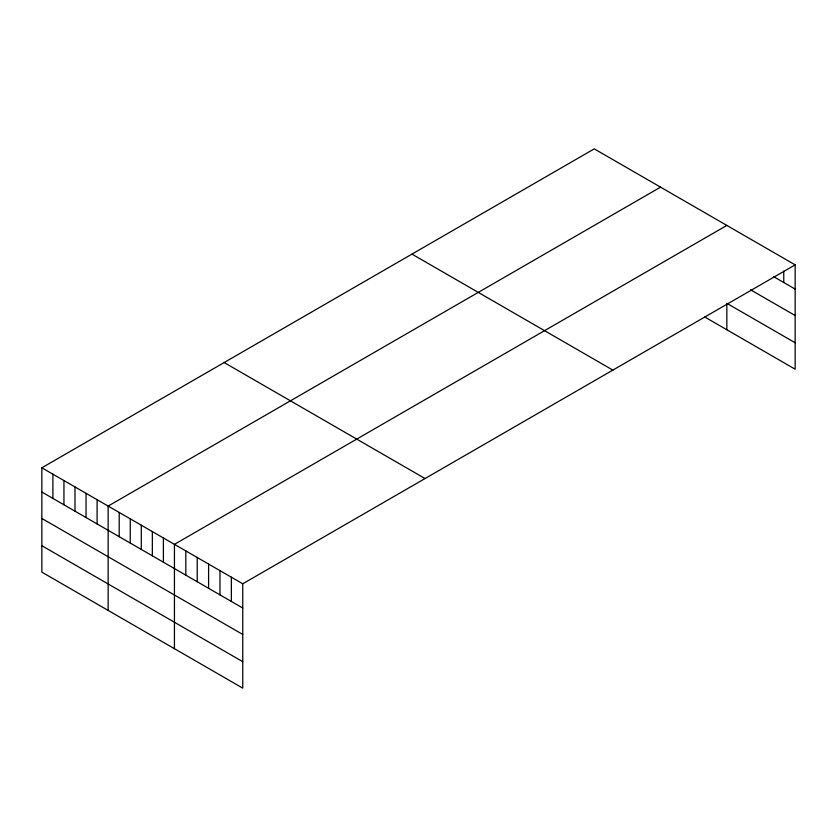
<?xml version="1.0" encoding="UTF-8"?>
<svg xmlns="http://www.w3.org/2000/svg" width="837" height="837" viewBox="0 0 837 837"><rect width="100%" height="100%" fill="white"/><g stroke="black" fill="none" stroke-linecap="round" stroke-linejoin="round"><path stroke-width="1.26" d="M795.15 264.858L242.751 583.787L242.751 688.129L41.85 572.142L41.85 467.799L594.249 148.871L795.15 264.858L795.15 369.201L704.744 317.003M660.55 187.153L108.151 506.071L108.151 610.414M726.84 225.425L174.441 544.353L174.441 648.696M773.419 276.545L795.15 289.089M750.643 289.832L795.15 315.528M795.15 342.762L726.84 303.329L726.84 329.768M411.961 254.113L612.862 370.111M224.138 362.547L425.039 478.544M41.85 467.799L242.751 583.787M41.85 492.03L242.751 608.018M41.85 518.459L242.751 634.456M41.85 545.703L242.751 661.69M783.767 271.042L783.767 282.519M231.368 577.216L231.368 601.447M219.985 570.646L219.985 594.866M208.601 564.065L208.601 588.296M197.218 557.494L197.218 581.725M185.824 550.924L185.824 575.155M163.393 537.971L163.393 562.202M152.344 531.589L152.344 555.82M141.296 525.207L141.296 549.438M130.248 518.835L130.248 543.056M119.199 512.453L119.199 536.684M97.102 499.689L97.102 523.92M86.044 493.317L86.044 517.548M74.995 486.935L74.995 511.166M63.947 480.553L63.947 504.784M52.898 474.171L52.898 498.402"/></g></svg>
